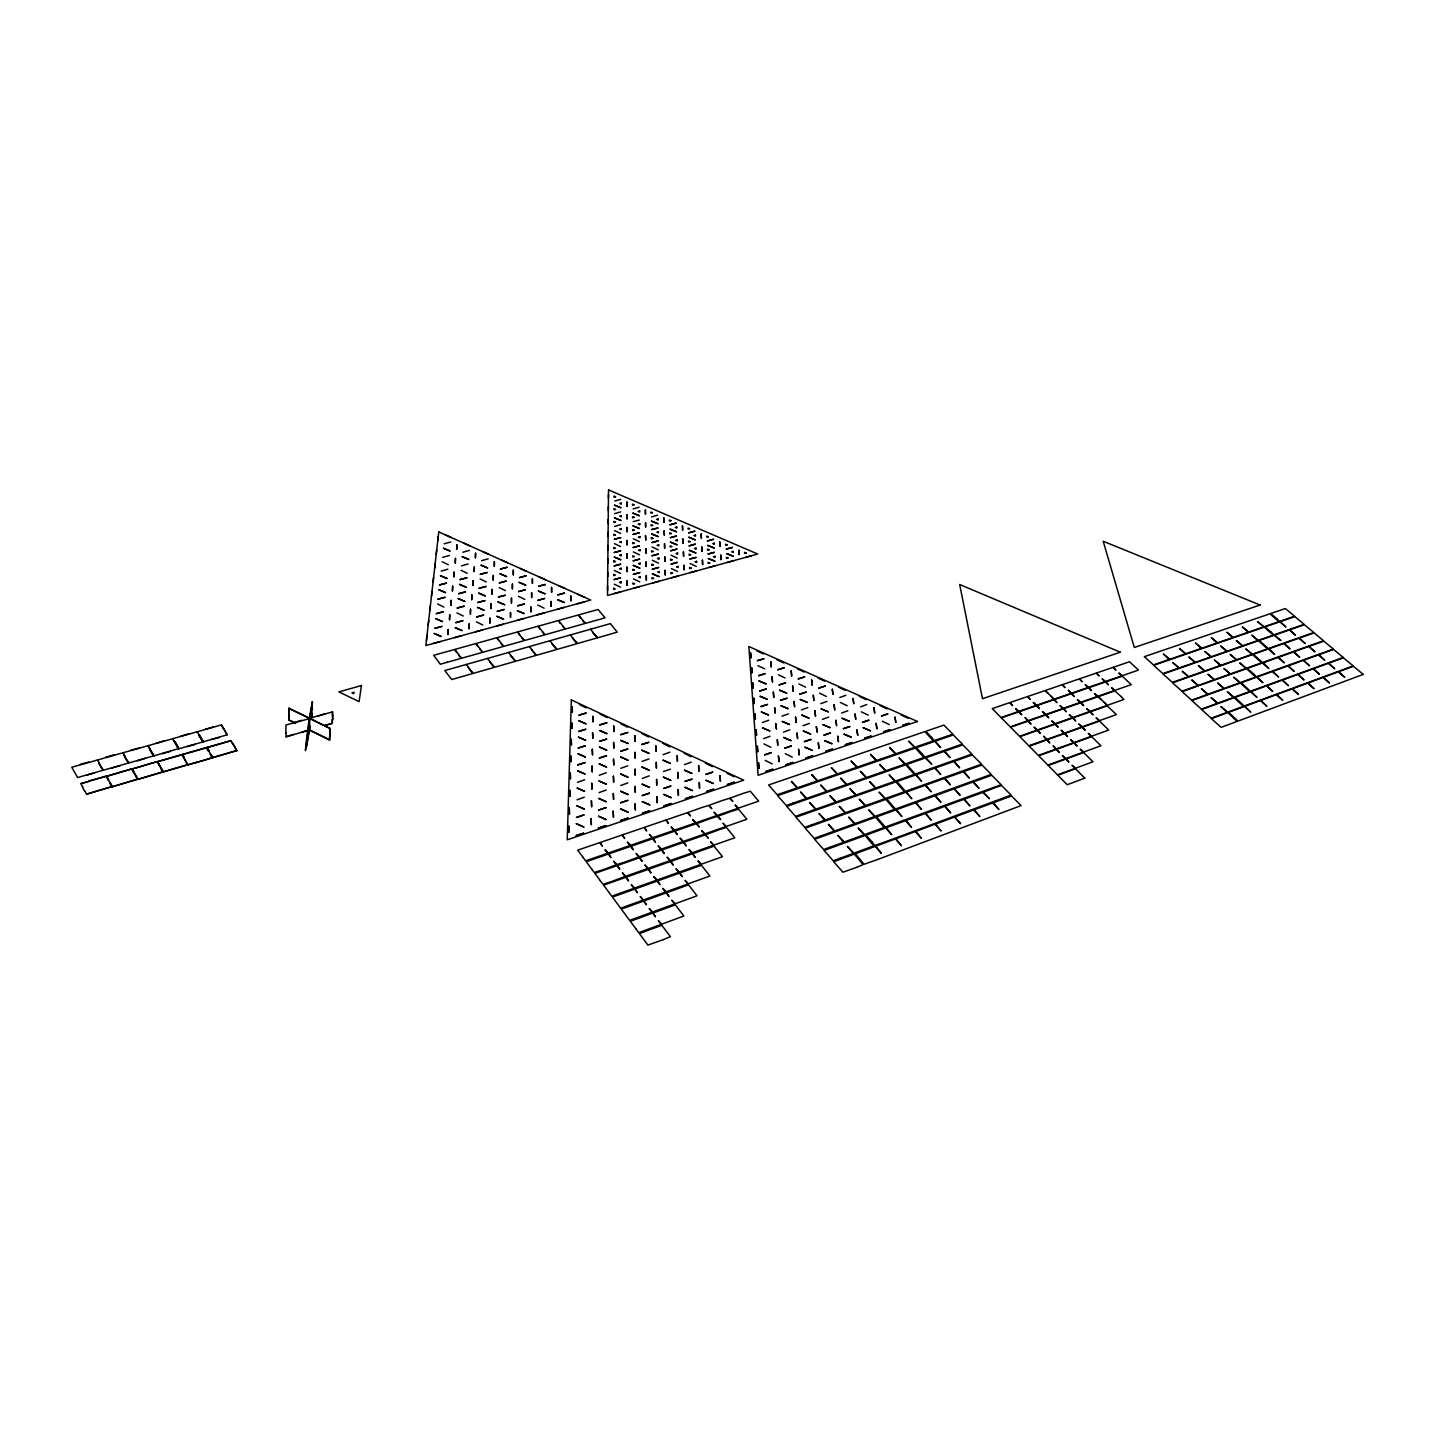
<?xml version="1.0" encoding="UTF-8"?>
<svg xmlns="http://www.w3.org/2000/svg" width="1435" height="1435" viewBox="0 0 1435 1435"><rect width="100%" height="100%" fill="white"/><g stroke="black" fill="none" stroke-linecap="round" stroke-linejoin="round"><path stroke-width="1.5" d="M285.816 733.016L286.013 724.98L309.565 718.612C302.803 775.259 305.494 744.765 309.243 718.594L308.991 726.11M307.18 730.702L286.103 736.801L285.978 732.729M295.682 723.437L289.009 720.155L288.991 708.262L330.229 728.424L329.53 740.047L309.458 730.2L309.637 718.2L312.435 701.966L309.314 718.164L309.153 726.325M288.776 712.316L288.991 708.262M289.009 720.155L288.973 712.137M293.762 722.756L301.511 720.316M293.709 734.361L286.103 736.801M288.794 708.442L302.677 714.953M307.054 730.505L301.404 732.37M329.53 740.047L330.032 728.585L302.48 714.881M312.346 709.679L312.13 701.93M311.377 718.845L312.435 701.966M317.332 716.244L325.135 713.787M324.776 725.392L332.22 723.24L332.436 719.599M332.31 719.401L332.346 723.437L324.902 725.59M332.525 715.742L332.472 711.688L332.597 719.33M332.723 719.509L332.687 715.473M306.211 746.953L308.812 731.85M311.054 718.827L312.328 713.321M306.534 746.989L310.086 726.271M908.068 718.253L901.144 714.971M889.287 724.567L882.364 721.249M887.009 708.89L880.139 705.625M868.193 715.132L861.305 711.832M866.094 699.598L859.278 696.352M847.224 705.751L840.372 702.486M792.281 757.142L785.268 753.698M845.305 690.343L838.524 687.132M772.227 763.886L765.196 760.407M826.381 696.441L819.582 693.195M770.9 747.33L763.94 743.922M824.659 681.159L817.914 677.948M805.663 687.186L798.918 683.957M733.985 776.73L726.917 773.196M804.12 672.028L797.429 668.853M712.442 766.685L705.428 763.187M785.088 677.984L778.398 674.773M783.725 662.952L777.088 659.795M764.64 668.836L757.985 665.661M691.042 756.729L684.082 753.249M763.456 653.929L756.855 650.79M669.786 746.828L662.88 743.384M648.674 736.998L641.804 733.572M627.687 727.222L620.889 723.814M606.844 717.518L600.081 714.128M586.144 707.868L579.435 704.513M696.262 566.394L690.02 563.489M677.625 571.507L671.383 568.583M677.194 558.089L670.988 555.184M639.777 581.892L633.499 578.933M658.521 563.148L652.297 560.224M620.548 587.166L614.27 584.188M658.234 549.82L652.082 546.95M620.584 573.408L614.341 570.466M639.508 554.825L633.337 551.919M639.382 541.605L633.265 538.753M584.099 597.086L577.641 594.18M620.62 546.556L614.485 543.668M620.655 533.443L614.575 530.609M544.116 608.153L537.802 605.068M564.78 588.422L558.376 585.534M524.726 599.364L518.43 596.296M545.587 579.812L539.219 576.96M482.752 624.996L476.402 621.839M505.443 590.628L499.201 587.597M526.358 571.381L520.17 568.421M463.236 616.01L456.922 612.889M486.286 581.946L480.079 578.933M507.542 562.753L501.245 559.919M443.845 607.077L437.567 603.974M309.458 730.2L309.314 718.164M467.236 573.318L461.083 570.323M488.689 554.305L482.429 551.488M448.312 564.744L442.195 561.767M469.962 545.892L463.738 543.112M451.325 537.551L445.137 534.771M1104.268 702.433L1106.869 705.5L1090.116 711.401L1086.654 708.621L1089.685 711.545L1072.752 717.518L1069.29 714.72L1072.304 717.679L1055.191 723.706L1051.747 720.89L1054.743 723.868L1037.451 729.967L1034.007 727.115L1037.003 730.128L1019.514 736.298L1010.581 727.222L1028.052 721.141L1031.03 724.119L1028.482 720.98L1045.774 714.953L1048.752 717.913L1046.205 714.791L1063.299 708.836L1066.295 711.778L1063.73 708.675L1080.645 702.773L1083.658 705.697L1081.075 702.63L1097.811 696.782L1101.255 699.527M1051.138 696.298L1053.649 699.365L1036.59 705.249L1033.2 702.468L1036.142 705.392L1018.904 711.347L1015.514 708.549L1018.455 711.509L1001.02 717.518L992.249 708.603L1009.648 702.666L1012.572 705.607L1010.096 702.522L1027.317 696.639L1030.258 699.545L1027.765 696.477L1044.806 690.666L1048.178 693.41M670.504 769.178L663.472 771.474M763.546 738.666L770.021 736.298M860.641 706.809L866.758 704.567M86.531 794.183L111.787 786.649L86.531 794.183L84.629 790.434M112.45 786.703L137.419 779.259L112.45 786.703L110.531 782.99M138.065 779.295L162.729 771.94L138.065 779.295L136.11 775.617M163.357 771.994L187.734 764.729L181.779 754.613L157.473 761.554L163.357 771.994L161.384 768.353M188.362 764.783L212.452 757.823L210.425 754.236L213.062 757.644L236.847 750.541L230.748 740.621L207.017 747.402L208.416 751.133L206.407 747.581L182.389 754.433L187.734 764.963M163.357 771.761L187.734 764.729M196.469 762.433L204.667 760.084M213.044 757.411L236.847 750.541M234.82 747.456L236.865 750.774M210.425 754.236L213.062 757.644M188.344 764.55L196.577 762.416M204.541 760.102L212.434 757.59M89.114 780.855L106.082 776.245L80.916 783.671L89.239 781.304M133.563 772.604L131.625 768.945L106.746 776.299L123.464 771.277M157.473 761.554L159.446 765.178L156.845 761.734L132.271 768.999L148.792 764.03M157.491 761.788L181.779 754.846L184.38 758.021L182.389 754.433M182.406 754.667L206.407 747.814M207.017 747.635L230.748 740.855L233.08 744.065M123.374 771.312L131.625 768.945M148.684 764.066L156.845 761.734M309.673 718.217L332.597 711.886M82.441 787.026L84.324 790.757M206.407 747.581L209.026 750.953M108.002 779.94L106.082 776.245M223.447 728.406L221.438 724.926L71.768 767.277L77.633 777.519L102.764 770.38L98.997 763.312L103.41 770.2L128.253 763.133L124.432 756.119L128.881 762.954L153.419 755.994L149.545 749.034L154.047 755.814L178.281 748.693L172.72 738.63L174.693 742.182M178.281 748.693L174.98 741.859L178.909 748.747L202.873 741.931L198.891 735.115L202.873 741.698M198.909 735.348L203.483 741.751L227.16 734.792L221.438 724.926M86.208 775.331L94.638 772.927M111.894 768.03L120.217 765.662M137.258 760.819L145.473 758.236M162.334 753.698L170.46 751.384M187.106 746.648L195.142 744.37M211.465 739.491L219.519 737.429M510.609 655.49L515.721 661.23L536.044 655.4L531.434 649.553L536.564 655.257L556.672 649.499L552.027 643.705L557.193 649.355L577.085 643.651L572.404 637.911L577.587 643.508L597.265 637.875L592.565 632.171L597.767 637.732L617.247 632.153L610.395 623.615L444.796 670.558L451.756 679.544L472.779 673.517L468.276 667.526L473.317 673.374L494.106 667.418L489.568 661.463L494.627 667.257L515.183 661.374L508.6 652.477M227.16 734.792L223.447 728.173M519.667 634.844L517.927 631.831L537.91 626.252L540.188 629.104L538.412 626.126L558.179 620.602L560.475 623.436L558.681 620.458L578.233 615.023L580.547 617.821L578.736 614.88L598.09 609.48L605.086 617.839L585.695 623.292L582.879 620.62L585.193 623.436L565.587 628.96L562.771 626.252L565.085 629.104L545.264 634.683L542.466 631.956L544.762 634.826L524.726 640.458L521.945 637.714M80.234 764.407L88.809 762.003M105.831 757.214L114.298 754.828M131.123 750.092L139.608 747.958M156.128 743.312L164.379 740.747M180.81 736.119L188.972 733.823M205.205 729.267L213.277 726.989M557.444 609.265L564.116 607.418M614.216 593.606L620.673 591.83M659.024 581.247L652.692 583.005M715.096 565.803L708.944 567.489M639.31 520.062L633.158 521.64M426.446 640.333L427.02 635.328M429.818 610.736L430.374 605.893M428.706 620.494L428.15 625.409M433.065 582.108L433.603 577.426M432.007 591.543L431.451 596.296M436.222 554.43L436.724 549.91M607.722 572.242L607.687 576.798M435.182 563.56L434.661 568.152M607.597 586L607.543 590.646M608.081 536.618L608.117 532.277M607.992 545.372L607.938 549.802M438.249 536.475L437.747 540.941M607.866 558.699L607.812 563.184M608.368 506.663L608.314 510.878M608.243 519.362L608.207 523.649M608.476 494.178L608.44 498.322M289.188 719.993L294.193 722.451M329.709 739.868L309.529 729.805M751.527 555.758L745.5 557.408M733.393 560.744L727.312 562.43M845.915 695.293L839.78 697.5M847.834 710.773L841.645 713.034M657.517 515.183L651.562 516.905M826.937 701.428L820.73 703.652M639.059 507.237L633.086 508.941M696.603 570.897L690.379 572.601M828.712 717.052L822.452 719.348M620.727 499.344L614.736 501.03M807.761 707.616L801.465 709.894M620.691 511.918L614.664 513.622M677.912 576.045L671.634 577.767M809.358 723.401L803.026 725.715M620.673 524.672L614.593 526.43M788.353 713.895L782.003 716.191M789.806 729.805L783.402 732.155M768.747 720.226L762.308 722.54M639.956 586.502L633.553 588.278M583.991 601.947L577.39 603.758M580.798 617.75L583.112 620.548M590.467 629.265L592.816 632.1M691.24 762.128L684.459 764.604M669.912 752.173L663.114 754.631M560.726 623.364L563.022 626.18M570.341 634.97L572.655 637.84M544.044 612.96L537.3 614.808M488.187 558.807L481.64 560.69M648.961 758.954L642.091 761.429M540.439 629.032L542.717 631.884M549.982 640.745L552.296 643.633M469.389 550.376L462.841 552.224M523.757 618.557L516.941 620.422M649.194 775.904L642.252 778.434M450.716 541.982L444.15 543.811M468.115 563.973L461.514 565.874M627.777 765.806L620.817 768.299M529.407 646.575L531.703 649.481M449.298 555.471L442.68 557.354M503.237 624.207L496.349 626.108M627.812 782.918L620.781 785.483M447.846 569.193L441.173 571.112M606.341 772.73L599.292 775.259M499.201 640.566L501.443 643.472M482.501 629.929L475.541 631.848M606.18 790.021L599.059 792.604M584.637 779.743L577.516 782.308M487.559 658.432L489.819 661.392M478.232 646.432L480.474 649.355M461.55 635.705L454.5 637.642M584.278 797.196L577.085 799.815M466.303 664.459L468.545 667.454M457.048 652.369L459.254 655.311M440.348 641.553L433.244 643.508M233.08 743.832L235.107 747.133M199.501 734.935L203.483 741.751M207.017 747.402L209.026 750.72M210.425 754.469L212.452 757.823M174.98 741.859L178.909 748.747M154.047 755.814L147.931 745.608L149.85 748.944M160.756 768.532L162.729 772.173M132.253 768.765L134.19 772.425M135.482 775.797L137.419 779.492M106.728 776.066L108.647 779.743M109.885 783.169L111.804 786.882M80.898 783.438L82.782 787.169M99.32 763.205L97.472 760.048M108.325 779.851L110.208 783.079M159.124 765.034L161.079 768.442M197.241 731.976L199.196 735.025M210.73 754.146L208.721 751.043M621.158 581.964L621.158 583.112L619.561 582.395L621.158 581.964M621.176 568.296L621.176 569.408L619.597 568.708L621.176 568.296M621.194 554.843L621.194 555.937L619.633 555.255L621.194 554.843M621.229 541.587L621.212 542.681L619.669 542L621.229 541.587M621.247 528.564L621.247 529.623L619.705 528.959L621.247 528.564M621.265 515.739L621.265 516.797L619.741 516.134L621.265 515.739M621.283 503.111L621.283 504.151L619.776 503.506L621.283 503.111M613.642 588.26L613.624 589.408L615.22 588.96L613.642 588.26M613.714 574.466L613.714 575.596L615.292 575.166L613.714 574.466M613.803 560.906L613.803 562.018L615.364 561.587L613.803 560.906M613.893 547.56L613.875 548.636L615.436 548.242L613.893 547.56M613.965 534.412L613.965 535.488L615.507 535.094L613.965 534.412M614.036 521.497L614.036 522.555L615.561 522.161L614.036 521.497M614.126 508.761L614.108 509.802L615.633 509.425L614.126 508.761M614.198 496.241L614.18 497.263L615.705 496.887L614.198 496.241M613.211 811.206L613.48 817.197L613.211 811.206M613.301 793.555L613.588 799.421L613.301 793.555M613.391 776.209L613.678 781.985L613.391 776.209M613.498 759.187L613.767 764.855L613.498 759.187M613.588 742.469L613.857 748.03L613.588 742.469M613.678 726.056L613.947 731.527L613.678 726.056M608.53 489.909L607.507 595.453L757.716 554.036L608.53 489.909M591.13 818.596L591.346 824.641L591.13 818.596M591.417 800.748L591.633 806.685L591.417 800.748M591.722 783.259L591.938 789.071L591.722 783.259M592.027 766.075L592.225 771.779L592.027 766.075M592.314 749.196L592.511 754.81L592.314 749.196M592.583 732.621L592.798 738.146L592.583 732.621M592.87 716.352L593.085 721.769L592.87 716.352M571.327 699.921L567.255 839.78L743.707 780.174L571.327 699.921M568.78 826.058L568.924 832.157L568.78 826.058M569.282 808.048L569.444 814.04L569.282 808.048M569.803 790.38L569.946 796.246L569.803 790.38M570.287 773.017L570.448 778.792L570.287 773.017M570.789 755.994L570.933 761.662L570.789 755.994M571.256 739.258L571.417 744.837L571.256 739.258M571.722 722.845L571.883 728.298L571.722 722.845M572.188 706.702L572.35 712.065L572.188 706.702M570.843 596.045L570.986 600.781L570.843 596.045M550.95 601.48L551.04 606.252L550.95 601.48M551.56 587.381L551.65 592.081L551.56 587.381M530.842 606.969L530.878 611.794L530.842 606.969M531.632 592.745L531.65 597.48L531.632 592.745M532.385 578.771L532.421 583.417L532.385 578.771M510.537 612.512L510.501 617.373L510.537 612.512M511.488 598.18L511.452 602.951L511.488 598.18M512.421 584.081L512.385 588.78L512.421 584.081M513.335 570.215L513.317 574.825L513.335 570.215M489.981 618.126L489.891 623.041L489.981 618.126M491.111 603.669L491.039 608.494L491.111 603.669M492.223 589.444L492.151 594.18L492.223 589.444M493.317 575.453L493.245 580.117L493.317 575.453M494.393 561.695L494.322 566.287L494.393 561.695M469.227 623.812L469.084 628.745L469.227 623.812M470.536 609.211L470.393 614.072L470.536 609.211M471.828 594.861L471.684 599.651L471.828 594.861M473.102 580.762L472.958 585.462L473.102 580.762M474.339 566.897L474.214 571.507L474.339 566.897M475.559 553.246L475.433 557.784L475.559 553.246M448.24 629.534L448.025 634.521L448.24 629.534M449.729 614.826L449.532 619.723L449.729 614.826M451.2 600.35L451.003 605.175L451.2 600.35M452.653 586.126L452.456 590.861L452.653 586.126M454.07 572.135L453.89 576.798L454.07 572.135M455.469 558.376L455.29 562.95L455.469 558.376M456.85 544.834L456.671 549.354L456.85 544.834M438.769 531.919L425.854 645.535L590.772 600.063L438.769 531.919M361.459 685.535L359.091 701.625L338.875 691.885L361.459 685.535M353.835 692.37L353.638 693.697L351.97 692.89L353.835 692.37M870.435 730.774L863.242 727.76L870.435 730.774M851.26 737.213L844.049 734.182L851.26 737.213M831.87 743.725L824.623 740.675L831.87 743.725M849.287 721.267L842.13 718.271L849.287 721.267M812.246 750.308L804.999 747.222L812.246 750.308M830.04 727.635L822.883 724.621L830.04 727.635M810.596 734.074L803.403 731.025L810.596 734.074M828.264 711.814L821.161 708.854L828.264 711.814M790.918 740.586L783.707 737.518L790.918 740.586M808.963 718.11L801.842 715.114L808.963 718.11M789.465 724.478L782.308 721.464L789.465 724.478M807.367 702.433L800.3 699.473L807.367 702.433M769.734 730.917L762.577 727.868L769.734 730.917M788.03 708.657L780.945 705.679L788.03 708.657M713.392 783.51L706.038 780.317L713.392 783.51M768.46 714.953L761.357 711.957L768.46 714.953M786.613 693.105L779.582 690.181L786.613 693.105M692.423 790.559L685.033 787.331L692.423 790.559M767.205 699.275L760.173 696.298L767.205 699.275M765.985 683.849L759.007 680.925L765.985 683.849M671.203 797.681L663.813 794.416L671.203 797.681M691.796 773.393L684.495 770.218L691.796 773.393M649.75 804.892L642.324 801.609L649.75 804.892M670.773 780.353L663.436 777.16L670.773 780.353M628.028 812.174L620.584 808.874L628.028 812.174M649.499 787.402L642.145 784.174L649.499 787.402M670.342 763.366L663.078 760.191L670.342 763.366M606.054 819.564L598.592 816.228L606.054 819.564M627.992 794.524L620.62 791.259L627.992 794.524M649.266 770.236L641.983 767.043L649.266 770.236M583.812 827.026L576.332 823.654L583.812 827.026M606.216 801.734L598.825 798.452L606.216 801.734M627.956 777.196L620.637 773.985L627.956 777.196M649.05 753.375L641.822 750.236L649.05 753.375M584.188 809.017L576.78 805.717L584.188 809.017M606.377 784.227L599.059 780.999L606.377 784.227M627.92 760.173L620.673 757.016L627.92 760.173M584.565 791.349L577.211 788.084L584.565 791.349M606.539 767.061L599.274 763.868L606.539 767.061M627.884 743.474L620.709 740.352L627.884 743.474M584.924 774.021L577.641 770.792L584.924 774.021M606.7 750.182L599.507 747.043L606.7 750.182M585.283 756.98L578.054 753.806L585.283 756.98M606.844 733.626L599.722 730.523L606.844 733.626M585.624 740.263L578.466 737.142L585.624 740.263M585.964 723.85L578.879 720.765L585.964 723.85M733.088 556.188L726.63 553.587L733.088 556.188M714.845 561.193L708.352 558.574L714.845 561.193M714.11 547.991L707.688 545.408L714.11 547.991M695.814 552.941L689.356 550.34L695.814 552.941M658.934 576.547L652.405 573.856L658.934 576.547M695.24 539.847L688.836 537.264L695.24 539.847M676.889 544.744L670.486 542.143L676.889 544.744M639.777 568.117L633.283 565.444L639.777 568.117M676.477 531.739L670.109 529.174L676.477 531.739M658.091 536.582L651.723 533.999L658.091 536.582M620.745 559.74L614.288 557.085L620.745 559.74M657.822 523.685L651.49 521.138L657.822 523.685M639.4 528.475L633.05 525.91L639.4 528.475M564.296 602.521L557.677 599.74L564.296 602.521M639.275 515.685L632.978 513.138L639.275 515.685M620.817 520.403L614.503 517.856L620.817 520.403M524.044 613.552L517.389 610.754L524.044 613.552M544.941 593.785L538.358 591.041L544.941 593.785M503.595 619.167L496.923 616.332L503.595 619.167M620.835 507.721L614.575 505.192L620.835 507.721M504.6 604.709L497.999 601.911L504.6 604.709M525.694 585.121L519.165 582.377L525.694 585.121M462.016 630.575L455.325 627.705L462.016 630.575M484.115 610.252L477.496 607.435L484.115 610.252M440.904 636.369L434.177 633.481L440.904 636.369M485.281 595.92L478.716 593.139L485.281 595.92M506.573 576.511L500.08 573.785L506.573 576.511M442.464 621.534L435.81 618.682L442.464 621.534M464.761 601.391L458.178 598.592L464.761 601.391M466.088 587.166L459.559 584.404L466.088 587.166M487.577 567.937L481.12 565.229L487.577 567.937M445.514 592.601L438.966 589.803L445.514 592.601M447.002 578.484L440.509 575.74L447.002 578.484M468.689 559.435L462.267 556.744L468.689 559.435M449.908 550.968L443.523 548.296L449.908 550.968M663.203 939.674L647.902 945.091L639.4 933.593L661.822 925.288L670.396 936.678L663.203 939.674M856.641 867.35L842.901 872.211L833.681 861.753L854.327 854.112L863.063 864.677L856.641 867.35M877.933 859.386L864.103 864.283L855.35 853.735L875.242 846.381L881.251 853.287L875.745 846.202L895.386 838.937L901.431 845.771L895.888 838.74L915.315 831.565L921.378 838.327L915.817 831.385L935.01 824.282L941.109 830.991L935.494 824.103L954.472 817.089L960.589 823.726L954.957 816.91L973.719 809.968L979.854 816.551L974.204 809.788L992.751 802.936L998.904 809.466L993.217 802.757L1011.567 795.977L1021.074 805.609L877.933 859.386M1084.824 778.147L1067.209 784.73L1057.864 775.241L1075.461 768.747L1084.824 778.147M1237.131 721.392L1221.131 727.366L1211.391 718.63L1227.786 712.585L1237.131 721.392M1363.25 674.396L1237.957 721.087L1228.611 712.298L1244.432 706.468L1250.8 712.226L1244.827 706.307L1260.486 700.549L1266.854 706.253L1260.881 700.388L1276.361 694.683L1282.764 700.352L1276.755 694.54L1292.092 688.89L1298.496 694.522L1292.487 688.746L1307.662 683.15L1314.065 688.728L1308.038 683.006L1323.052 677.463L1329.474 683.006L1323.447 677.338L1338.299 671.849L1344.738 677.338L1338.694 671.706L1353.402 666.288L1363.25 674.396M635.92 928.858L630.324 921.288L652.674 913.108L655.49 916.857L653.248 912.911L675.329 904.839L683.867 915.996L661.714 924.176L658.324 920.624L661.158 924.391L638.736 932.678L635.92 928.858M872.032 841.932L874.776 845.466L881.7 843.17L1011.047 795.116L1001.63 785.555L995.316 787.6L983.316 792.264L989.415 798.721L982.849 792.425L964.32 799.187L969.934 805.896L963.854 799.367L945.127 806.219L950.705 812.981L944.643 806.398L925.701 813.322L931.243 820.138L925.216 813.501L906.059 820.497L911.566 827.385L905.557 820.676L886.184 827.762L891.655 834.704L885.682 827.941L866.076 835.116L872.032 841.932M1075.102 768.371L1057.487 774.864L1048.232 765.465L1065.81 759.061L1068.896 762.146L1066.259 758.9L1083.64 752.55L1092.95 761.788L1075.55 768.209L1071.999 765.268L1075.102 768.371M1227.212 712.316L1211.212 718.217L1201.561 709.572L1234.154 697.679L1243.445 706.343L1227.625 712.173L1220.88 706.54L1227.212 712.316M1353.205 665.894L1244.253 706.038L1234.961 697.392L1250.602 691.688L1256.917 697.356L1250.997 691.544L1266.459 685.894L1272.809 691.526L1266.854 685.751L1282.172 680.172L1288.522 685.751L1282.567 680.029L1297.724 674.504L1304.074 680.029L1298.119 674.36L1313.115 668.889L1319.483 674.378L1313.491 668.746L1328.362 663.329L1334.729 668.782L1328.738 663.203L1343.429 657.84L1353.205 665.894M840.013 858.309L833.233 860.803L824.103 850.453L865.054 835.475L873.754 845.843L853.861 853.179L847.403 846.453L853.359 853.377L840.013 858.309M1065.452 758.684L1047.873 765.088L1038.707 755.779L1056.25 749.447L1059.299 752.514L1056.698 749.285L1074.044 743.025L1077.111 746.074L1074.492 742.864L1091.658 736.675L1100.914 745.769L1083.712 752.03L1080.196 749.124L1083.281 752.191L1065.9 758.523L1062.366 755.599L1065.452 758.684M1217.364 703.311L1201.382 709.141L1191.803 700.567L1240.396 683.042L1249.616 691.562L1233.974 697.267L1227.302 691.724L1233.58 697.41L1217.777 703.168L1211.086 697.589L1217.364 703.311M1343.25 657.445L1250.423 691.275L1241.185 682.755L1256.647 677.176L1262.926 682.755L1257.042 677.033L1272.343 671.526L1278.639 677.051L1272.737 671.383L1287.877 665.93L1294.173 671.419L1288.271 665.786L1303.249 660.369L1309.563 665.822L1303.644 660.243L1318.478 654.88L1324.792 660.297L1318.855 654.755L1333.546 649.445L1343.25 657.445M637.176 917.629L629.642 920.391L621.319 909.126L643.615 901.072L646.414 904.767L644.189 900.857L666.217 892.893L669.015 896.57L666.773 892.696L688.531 884.839L697.033 895.781L675.221 903.745L671.831 900.247L674.647 903.942L652.566 912.014L649.194 908.481L652.01 912.212L637.176 917.629M830.417 847.063L823.654 849.52L814.614 839.278L875.565 817.25L884.211 827.403L864.605 834.578L858.166 827.977L864.085 834.757L844.246 842.004L837.843 835.349L843.726 842.201L830.417 847.063M891.87 824.623L885.216 827.044L876.552 816.892L895.906 809.896L901.844 816.533L896.391 809.717L915.512 802.811L921.485 809.394L915.996 802.631L934.903 795.797L940.912 802.326L935.387 795.636L954.078 788.873L960.105 795.349L954.544 788.694L973.038 782.021L979.083 788.443L973.504 781.86L991.782 775.259L1001.128 784.712L891.87 824.623M628.171 905.521L620.655 908.229L612.422 897.072L634.665 889.144L637.409 892.803L635.221 888.929L657.194 881.09L659.974 884.713L657.75 880.893L679.455 873.126L682.253 876.731L680.011 872.928L701.446 865.269L709.894 875.996L688.405 883.763L685.051 880.337L687.867 883.96L666.109 891.817L662.755 888.355L665.535 892.014L643.526 899.978L640.171 896.48L642.952 900.175L628.171 905.521M820.928 835.923L814.183 838.363L805.214 828.192L885.843 799.403L894.453 809.376L875.099 816.354L868.713 809.878L874.597 816.533L855.027 823.6L848.659 817.071L854.525 823.78L834.722 830.937L828.372 824.336L834.201 831.116L820.928 835.923M901.987 806.649L895.44 809.017L886.83 799.044L905.898 792.228L911.817 798.757L906.382 792.048L925.252 785.322L931.207 791.779L925.736 785.142L944.391 778.487L950.365 784.891L944.876 778.308L963.315 771.725L969.307 778.075L963.782 771.546L982.024 765.034L991.28 774.398L901.987 806.649M1053.272 745.859L1055.873 749.088L1038.33 755.402L1029.236 746.182L1046.761 739.922L1049.792 742.971L1047.209 739.76L1064.537 733.59L1067.586 736.603L1064.985 733.428L1082.133 727.312L1085.165 730.307L1082.564 727.15L1099.515 721.105L1108.717 730.038L1091.73 736.155L1088.232 733.303L1091.3 736.316L1074.133 742.505L1070.618 739.635L1073.685 742.666L1056.321 748.926L1053.272 745.859M1253.544 673.93L1256.468 676.782L1333.366 649.068L1323.752 641.14L1309.061 646.378L1314.962 651.867L1308.684 646.503L1293.868 651.795L1299.733 657.338L1293.473 651.938L1278.495 657.284L1284.361 662.862L1278.119 657.409L1262.979 662.809L1268.827 668.441L1262.585 662.952L1247.302 668.405L1253.544 673.93M1207.588 694.396L1191.642 700.154L1182.153 691.634L1246.513 668.674L1255.679 677.069L1240.217 682.63L1233.58 677.194L1239.822 682.773L1224.198 688.405L1217.562 682.917L1223.786 688.567L1208.001 694.253L1201.382 688.71L1207.588 694.396M619.256 893.521L611.758 896.193L603.615 885.162L625.786 877.323L628.512 880.964L626.36 877.126L648.261 869.395L651.006 872.982L648.817 869.197L670.45 861.556L673.23 865.108L671.006 861.359L692.387 853.807L695.168 857.341L692.944 853.61L714.056 846.148L722.487 856.677L701.32 864.229L697.966 860.874L700.764 864.426L679.329 872.067L675.993 868.695L678.773 872.265L657.087 880.014L653.768 876.606L656.53 880.211L634.557 888.05L631.256 884.606L634.001 888.265L619.256 893.521M811.528 824.892L804.784 827.295L795.923 817.233L895.906 781.914L904.463 791.707L885.377 798.524L879.027 792.156L884.893 798.703L865.574 805.591L859.242 799.169L865.072 805.77L845.556 812.748L839.242 806.273L845.054 812.928L825.286 819.977L819.008 813.448L824.784 820.156L811.528 824.892M911.907 789.053L905.431 791.367L896.875 781.573L915.709 774.936L921.593 781.322L916.176 774.756L934.795 768.173L940.714 774.523L935.279 768.012L953.683 761.519L959.62 767.797L954.149 761.339L972.356 754.918L981.54 764.191L911.907 789.053M1043.819 736.37L1046.402 739.563L1028.877 745.805L1019.872 736.657L1037.361 730.487L1040.375 733.5L1037.81 730.325L1055.12 724.227L1058.133 727.222L1055.55 724.065L1072.68 718.038L1075.694 720.998L1073.111 717.877L1090.044 711.904L1093.075 714.845L1090.474 711.76L1107.228 705.841L1116.358 714.612L1099.587 720.603L1096.107 717.805L1099.156 720.747L1082.205 726.81L1078.725 723.975L1081.757 726.953L1064.609 733.07L1061.147 730.218L1064.178 733.231L1046.85 739.402L1043.819 736.37M1259.499 659.759L1262.405 662.557L1323.554 640.745L1314.012 632.889L1299.357 638.073L1305.186 643.526L1298.98 638.198L1284.164 643.418L1289.993 648.925L1283.769 643.562L1268.809 648.835L1274.621 654.378L1268.432 648.979L1253.311 654.306L1259.499 659.759M1197.92 685.553L1181.974 691.222L1172.556 682.791L1252.522 654.575L1261.634 662.826L1246.333 668.279L1239.75 662.916L1245.957 668.423L1230.495 673.93L1223.912 668.531L1230.1 674.073L1214.494 679.634L1207.911 674.199L1214.1 679.777L1198.315 685.41L1191.75 679.921L1197.92 685.553M1121.058 696.531L1123.874 699.491L1107.3 705.338L1098.241 696.639L1114.798 690.863L1121.058 696.531M1280.702 640.441L1274.154 635.257L1259.212 640.476L1268.253 648.584L1313.832 632.512L1304.379 624.709L1289.724 629.822L1295.5 635.239L1289.347 629.965L1274.531 635.113L1280.702 640.441M600.26 880.642L594.897 873.377L617.014 865.646L619.705 869.233L617.57 865.448L639.418 857.825L642.145 861.377L639.974 857.628L661.553 850.094L664.297 853.61L662.109 849.897L683.437 842.453L686.181 845.95L683.975 842.255L705.051 834.901L708.37 838.166L705.59 834.704L719.419 829.609L726.415 827.439L734.81 837.753L713.93 845.125L710.612 841.825L713.392 845.305L692.262 852.767L688.961 849.448L691.724 852.964L670.342 860.498L667.042 857.143L669.804 860.695L648.154 868.336L644.871 864.946L647.598 868.534L625.696 876.265L622.413 872.839L625.14 876.462L610.592 881.879L602.969 884.283L600.26 880.642M931.638 764.102L925.306 757.985L906.723 764.478L915.243 774.075L971.89 754.092L962.795 744.891L944.625 751.24L950.024 757.626L944.158 751.402L925.772 757.823L931.638 764.102M1188.306 676.764L1172.395 682.378L1163.05 674.019L1258.441 640.745L1267.482 648.853L1252.36 654.181L1245.813 648.907L1251.966 654.324L1236.683 659.705L1230.154 654.396L1236.288 659.849L1220.862 665.302L1214.333 659.939L1220.467 665.427L1204.88 670.934L1198.351 665.535L1204.467 671.078L1188.718 676.62L1182.207 671.185L1188.306 676.764M802.219 813.968L795.492 816.336L786.721 806.38L905.754 764.801L914.274 774.416L895.44 781.07L889.126 774.81L894.956 781.232L875.906 787.958L869.61 781.662L875.422 788.138L856.157 794.936L849.879 788.568L855.655 795.116L836.157 801.986L829.914 795.564L835.654 802.165L815.941 809.125L809.717 802.649L815.439 809.304L802.219 813.968M1025.164 717.643L1027.693 720.783L1010.222 726.863L1001.379 717.877L1018.814 711.868L1021.756 714.827L1019.245 711.706L1036.501 705.751L1039.46 708.693L1036.949 705.607L1054.007 699.706L1056.985 702.63L1054.438 699.562L1071.335 693.733L1074.313 696.621L1071.766 693.589L1088.465 687.813L1091.461 690.683L1088.896 687.67L1105.434 681.966L1108.43 684.8L1105.847 681.822L1122.224 676.172L1131.246 684.656L1114.851 690.379L1111.425 687.652L1114.439 690.522L1097.883 696.298L1094.457 693.553L1097.452 696.441L1080.716 702.271L1077.29 699.527L1080.286 702.433L1063.371 708.334L1059.963 705.554L1062.94 708.477L1045.846 714.433L1042.438 711.634L1045.415 714.594L1028.142 720.621L1025.164 717.643M1271.105 632.153L1273.975 634.862L1304.182 624.333L1294.801 616.602L1280.163 621.642L1285.903 627.005L1279.787 621.785L1264.988 626.88L1271.105 632.153M591.579 868.892L586.269 861.7L608.314 854.076L610.987 857.646L608.87 853.897L630.665 846.363L633.355 849.897L631.221 846.184L652.746 838.74L655.454 842.237L653.302 838.56L674.558 831.206L677.302 834.668L675.114 831.026L696.136 823.762L699.401 827.008L696.657 823.582L710.468 818.542L717.428 816.407L720.729 819.618L717.966 816.228L731.599 811.259L738.505 809.125L746.846 819.259L726.271 826.434L722.971 823.206L725.751 826.614L704.926 833.878L701.625 830.632L704.388 834.076L683.311 841.43L680.029 838.13L682.773 841.61L661.445 849.054L658.181 845.735L660.907 849.251L639.328 856.767L636.064 853.43L638.772 856.964L624.44 862.238L616.924 864.587L613.678 861.215L616.368 864.785L601.857 870.112L594.251 872.498L591.579 868.892M922.167 753.931L924.84 757.142L962.329 744.065L953.306 734.953L935.172 741.213L940.517 747.545L934.705 741.375L916.355 747.707L922.167 753.931M1178.799 668.064L1162.888 673.607L1153.632 665.32L1264.235 627.149L1273.222 635.131L1258.262 640.351L1251.751 635.167L1257.867 640.494L1242.764 645.75L1236.27 640.53L1242.369 645.893L1227.122 651.221L1220.629 645.947L1226.728 651.346L1211.301 656.728L1204.826 651.418L1210.907 656.871L1195.337 662.306L1188.862 656.943L1194.942 662.432L1179.193 667.921L1172.736 662.522L1178.799 668.064M792.999 803.152L786.29 805.483L777.591 795.636L915.422 748.048L923.889 757.483L905.306 763.958L899.027 757.823L904.821 764.137L886.023 770.685L879.763 764.496L885.538 770.864L866.525 777.501L860.3 771.259L866.04 777.662L846.811 784.371L840.605 778.075L846.309 784.55L826.865 791.331L820.676 784.981L826.363 791.51L806.703 798.362L800.533 791.959L806.183 798.542L792.999 803.152M582.987 857.269L577.731 850.148L599.704 842.632L602.359 846.166L600.278 842.453L622.001 835.026L624.673 838.506L622.557 834.829L644.028 827.511L646.701 830.955L644.566 827.313L665.786 820.085L668.495 823.493L666.324 819.887L687.293 812.73L690.54 815.941L687.831 812.551L701.589 807.6L708.549 805.483L711.814 808.658L709.069 805.286L722.684 800.389L729.554 798.308L732.837 801.447L730.074 798.129L743.527 793.286L750.326 791.205L758.649 801.143L738.361 808.138L735.061 804.981L737.841 808.318L717.303 815.403L714.02 812.21L716.783 815.582L696.011 822.757L692.728 819.529L695.473 822.937L674.45 830.183L671.203 826.937L673.912 830.381L652.638 837.717L649.391 834.435L652.1 837.896L630.575 845.323L627.346 842.004L630.019 845.52L608.243 853.036L605.014 849.681L607.669 853.233L585.624 860.839L582.987 857.269M931.584 737.411L934.239 740.568L952.84 734.146L943.907 725.106L925.808 731.294L931.584 737.411M1068.447 690.361L1070.976 693.374L1054.097 699.204L1045.236 690.522L1062.097 684.764L1065.057 687.634L1062.528 684.621L1079.21 678.916L1082.169 681.751L1079.64 678.773L1096.143 673.141L1099.12 675.957L1096.573 672.979L1112.914 667.401L1115.892 670.217L1113.327 667.275L1129.488 661.75L1138.457 670.091L1122.278 675.688L1118.87 673.015L1121.847 675.831L1105.488 681.481L1102.098 678.791L1105.076 681.625L1088.537 687.329L1085.147 684.603L1088.107 687.473L1071.407 693.231L1068.447 690.361M1276.737 618.736L1279.607 621.409L1294.621 616.225L1285.312 608.548L1270.675 613.534L1276.737 618.736M797.035 787.905L777.178 794.757L768.568 784.981L924.875 731.617L933.306 740.89L914.956 747.204L908.714 741.195L914.49 747.384L895.924 753.77L889.718 747.707L895.458 753.949L876.695 760.407L870.489 754.29L876.211 760.586L857.233 767.133L851.063 760.945L856.749 767.294L837.556 773.913L831.403 767.671L837.071 774.093L817.663 780.783L811.528 774.487L817.161 780.945L797.537 787.725L791.42 781.375L797.035 787.905M1169.346 659.436L1153.471 664.925L1144.287 656.692L1269.921 613.803L1278.854 621.66L1264.056 626.772L1257.598 621.66L1263.679 626.898L1248.737 632.046L1242.279 626.898L1248.342 632.189L1233.257 637.391L1226.817 632.207L1232.862 637.535L1217.615 642.79L1211.176 637.553L1217.221 642.916L1201.83 648.243L1195.391 642.97L1201.436 648.369L1185.866 653.732L1179.444 648.423L1185.471 653.876L1169.758 659.293L1163.337 653.947L1169.346 659.436M583.525 833.089L576.027 835.618L583.686 833.304M605.839 825.573L598.431 828.067L605.839 825.573M627.884 818.129L620.566 820.605L627.884 818.129M649.66 810.775L642.432 813.215L649.66 810.775M671.203 803.51L664.046 805.932L671.203 803.51M692.477 796.335L685.41 798.721L692.477 796.335M713.518 789.232L706.522 791.6L713.518 789.232M734.307 782.218L727.401 784.55L734.307 782.218M772.658 769.286L765.895 771.564L772.658 769.286M792.766 762.487L786.093 764.747L792.766 762.487M812.658 755.779L806.057 758.003L812.658 755.779M832.336 749.142L825.807 751.348L832.336 749.142M851.78 742.577L845.323 744.765L851.78 742.577M871.009 736.083L864.623 738.254L871.009 736.083M890.041 729.68L883.727 731.796L890.041 729.68M908.857 723.33L902.597 725.428L908.857 723.33M1120.304 652.207L982.491 698.701L959.674 584.511L1120.304 652.207M1260.109 605.014L1134.296 647.472L1103.21 541.264L1260.109 605.014M917.467 721.5L758.093 775.313L748.855 646.521L917.467 721.5M583.901 814.972L576.493 817.448L583.901 814.972M606 807.618L598.664 810.075L606 807.618M627.848 800.371L620.602 802.775L627.848 800.371M649.427 793.178L642.27 795.564L649.427 793.178M670.773 786.093L663.688 788.443L670.773 786.093M691.849 779.079L684.854 781.411L692.011 779.277M712.693 772.138L705.769 774.434L712.693 772.138M771.33 752.64L764.622 754.864L771.33 752.64M791.277 746.003L784.64 748.209L791.277 746.003M810.99 739.438L804.443 741.626L810.99 739.438M830.506 732.962L824.031 735.115L830.506 732.962M849.789 726.541L843.385 728.675L849.789 726.541M868.875 720.191L862.543 722.307L868.875 720.191M887.745 713.913L881.467 715.993L887.745 713.913M584.996 762.613L577.785 764.909L584.996 762.613M606.485 755.761L599.364 758.039L606.485 755.761M627.741 748.998L620.691 751.24L627.741 748.998M648.746 742.308L641.768 744.532L648.746 742.308M767.474 704.459L760.945 706.54L767.474 704.459M786.936 698.253L780.479 700.316L786.936 698.253M806.165 692.118L799.779 694.163L806.165 692.118M825.197 686.056L818.883 688.065L825.197 686.056M585.354 745.787L578.197 748.048L585.354 745.787M606.646 739.097L599.579 741.321L606.646 739.097M627.705 732.478L620.709 734.684L627.705 732.478M766.236 688.943L759.761 690.988L766.236 688.943M785.537 682.881L779.133 684.89L785.537 682.881M804.622 676.889L798.273 678.881L804.622 676.889M585.695 729.267L578.61 731.473L585.695 729.267M606.808 722.738L599.794 724.908L606.808 722.738M765.034 673.697L758.613 675.688L765.034 673.697M784.156 667.777L777.806 669.75L784.156 667.777M586.036 713.051L579.023 715.186L586.036 713.051M763.833 658.719L757.465 660.656L763.833 658.719M447.325 662.252L440.294 664.244L433.693 655.311L454.554 649.499L456.778 652.441L455.092 649.337L475.738 643.597L477.963 646.503L476.259 643.436L496.689 637.75L498.932 640.638L497.21 637.606L517.407 631.974L524.206 640.602L503.972 646.306L501.192 643.544L503.452 646.45L482.967 652.225L480.205 649.427L482.447 652.369L461.747 658.199L458.985 655.382L461.209 658.342L447.325 662.252M634.503 583.668L632.925 584.099L632.925 582.969L634.503 583.668M653.589 578.431L652.028 578.861L652.01 577.731L653.589 578.431M672.477 573.247L670.934 573.677L670.898 572.547L672.477 573.247M691.168 568.117L689.643 568.529L689.589 567.435L691.168 568.117M709.679 563.04L708.155 563.453L708.101 562.359L709.679 563.04M727.993 558L726.487 558.412L726.415 557.336L727.993 558M746.128 553.031L744.639 553.444L744.55 552.349L746.128 553.031M640.315 576.744L638.736 577.175L640.333 577.857L640.315 576.744M659.275 571.56L657.732 571.991L659.311 572.673L659.275 571.56M678.055 566.43L676.513 566.861L678.091 567.542L678.055 566.43M696.621 561.354L695.096 561.785L696.675 562.466L696.621 561.354M715.007 556.332L713.5 556.744L715.078 557.426L715.007 556.332M733.213 551.363L731.724 551.775L733.285 552.457L733.213 551.363M634.431 569.982L632.853 570.413L632.853 569.3L634.431 569.982M653.356 564.852L651.795 565.282L651.777 564.17L653.356 564.852M672.082 559.793L670.558 560.206L670.522 559.094L672.082 559.793M690.63 554.771L689.105 555.184L689.069 554.089L690.63 554.771M708.998 549.784L707.491 550.197L707.437 549.121L708.998 549.784M727.168 544.87L725.679 545.264L725.608 544.206L727.168 544.87M441.801 626.431L434.751 628.351L441.801 626.431M462.805 620.727L455.828 622.629L462.805 620.727M483.577 615.077L476.671 616.96L483.577 615.077M504.115 609.498L497.299 611.346L504.115 609.498M524.457 603.956L517.694 605.803L524.457 603.956M544.582 598.485L537.892 600.314L544.582 598.485M564.475 593.085L557.874 594.879L564.475 593.085M620.566 577.821L614.144 579.579L620.566 577.821M639.687 572.619L633.337 574.359L639.687 572.619M658.611 567.489L652.315 569.193L658.611 567.489M677.338 562.394L671.114 564.081L677.338 562.394M695.867 557.354L689.715 559.022L696.011 557.498M714.217 552.349L708.119 554.018L714.217 552.349M732.388 547.417L726.343 549.067L732.388 547.417M640.189 563.166L638.629 563.596L640.189 564.278L640.189 563.166M658.988 558.107L657.445 558.52L659.024 559.202L658.988 558.107M677.607 553.085L676.082 553.497L677.643 554.179L677.607 553.085M696.047 548.116L694.54 548.529L696.083 549.21L696.047 548.116M714.289 543.201L712.8 543.614L714.343 544.278L714.289 543.201M634.342 556.529L632.781 556.941L632.781 555.829L634.342 556.529M653.122 551.506L651.58 551.919L651.562 550.825L653.122 551.506M671.706 546.538L670.181 546.95L670.145 545.856L671.706 546.538M690.109 541.623L688.585 542.017L688.549 540.959L690.109 541.623M708.316 536.762L706.827 537.156L706.773 536.098L708.316 536.762M443.343 611.758L436.366 613.642L443.343 611.758M464.169 606.18L457.245 608.027L464.169 606.18M484.761 600.655L477.909 602.485L484.761 600.655M505.12 595.184L498.358 597.014L505.264 595.364M525.282 589.785L518.591 591.579L525.282 589.785M545.228 584.44L538.609 586.215L545.372 584.601M620.602 564.206L614.234 565.928L620.602 564.206M639.562 559.13L633.248 560.816L639.562 559.13M658.324 554.089L652.082 555.758L658.324 554.089M676.907 549.103L670.737 550.771L676.907 549.103M695.293 544.17L689.177 545.82L695.293 544.17M713.5 539.291L707.455 540.905L713.5 539.291M640.046 549.82L638.503 550.233L640.064 550.914L640.046 549.82M658.719 544.87L657.176 545.264L658.737 545.946L658.719 544.87M677.176 539.955L675.67 540.367L677.212 541.031L677.176 539.955M695.473 535.094L693.966 535.488L695.527 536.17L695.473 535.094M444.868 597.337L437.944 599.166L444.868 597.337M465.496 591.884L458.644 593.695L465.496 591.884M485.909 586.467L479.129 588.26L485.909 586.467M506.107 581.121L499.398 582.897L506.107 581.121M526.107 575.83L519.452 577.587L526.107 575.83M620.62 550.825L614.306 552.493L620.62 550.825M639.436 545.838L633.176 547.506L639.436 545.838M658.055 540.923L651.867 542.556L658.055 540.923M676.477 536.044L670.36 537.659L676.477 536.044M694.737 531.201L688.674 532.816L694.737 531.201M639.92 536.69L638.396 537.103L639.938 537.766L639.92 536.69M658.432 531.829L656.907 532.242L658.45 532.905L658.432 531.829M676.764 527.04L675.257 527.434L676.8 528.08L676.764 527.04M634.252 543.273L632.709 543.686L632.709 542.591L634.252 543.273M652.889 538.358L651.346 538.771L651.329 537.694L652.889 538.358M671.329 533.497L669.804 533.91L669.786 532.833L671.329 533.497M689.571 528.69L688.082 529.084L688.047 528.026L689.571 528.69M634.162 530.233L632.638 530.627L632.638 529.569L634.162 530.233M652.656 525.425L651.131 525.82L651.113 524.762L652.656 525.425M670.952 520.672L669.445 521.066L669.41 520.008L670.952 520.672M446.375 583.148L439.505 584.942L446.375 583.148M466.823 577.803L460.025 579.579L466.823 577.803M487.057 572.529L480.33 574.287L487.057 572.529M507.075 567.291L500.438 569.031L507.075 567.291M620.637 537.641L614.377 539.273L620.637 537.641M639.31 532.78L633.104 534.394L639.31 532.78M657.786 527.954L651.633 529.551L657.912 528.098M676.064 523.183L669.984 524.762L676.064 523.183M639.795 523.757L638.27 524.152L639.813 524.815L639.795 523.757M658.163 519.022L656.656 519.398L658.181 520.062L658.163 519.022M634.091 517.407L632.566 517.784L632.566 516.743L634.091 517.407M652.423 512.69L650.916 513.084L650.898 512.044L652.423 512.69M639.669 511.039L638.162 511.434L639.687 512.08L639.669 511.039M634.001 504.779L632.494 505.156L632.494 504.115L634.001 504.779M635.382 809.842L635.023 803.923L635.382 809.842M656.602 779.402L656.71 785.142L656.602 779.402M699.293 782.559L699.527 788.299L699.293 782.559M635.239 786.452L635.274 792.246L635.239 786.452M678.217 789.609L678.396 795.403L678.217 789.609M656.907 796.73L657.015 802.578L656.907 796.73M656.118 751.222L655.705 745.662L656.118 751.222M779.151 761.554L778.398 755.994L779.151 761.554M635.023 752.406L635.059 758.003L635.023 752.406M677.248 755.599L677.41 761.178L677.248 755.599M758.541 762.756L758.936 768.335L758.541 762.756M656.297 762.398L656.405 768.03L656.297 762.398M698.612 765.572L698.827 771.205L698.612 765.572M635.131 769.268L635.167 774.972L635.131 769.268M677.733 772.443L677.894 778.129L677.733 772.443M720.119 775.6L720.406 781.286L720.119 775.6M776.425 728.854L775.671 723.509L776.425 728.854M817.179 732.011L816.336 726.648L817.179 732.011M857.753 735.15L856.785 729.805L857.753 735.15M756.155 729.967L756.55 735.348L756.155 729.967M797.071 733.124L797.591 738.505L797.071 733.124M837.807 736.263L838.435 741.644L837.807 736.263M777.322 739.635L777.77 745.07L777.322 739.635M818.327 742.774L818.901 748.209L818.327 742.774M634.934 735.85L634.97 741.339L634.934 735.85M757.339 746.218L757.734 751.689L757.339 746.218M798.613 749.357L799.134 754.846L798.613 749.357M753.859 698.289L754.236 703.491L753.859 698.289M794.075 701.464L794.577 706.666L794.075 701.464M834.112 704.639L834.722 709.823L834.112 704.639M873.969 707.778L874.686 712.98L873.969 707.778M774.649 707.688L775.079 712.944L774.649 707.688M814.954 710.863L815.51 716.101L814.954 710.863M855.063 714.02L855.726 719.258L855.063 714.02M894.992 717.141L895.781 722.379L894.992 717.141M755.007 713.984L755.384 719.276L755.007 713.984M795.564 717.159L796.066 722.451L795.564 717.159M835.941 720.316L836.569 725.59L835.941 720.316M876.139 723.455L876.875 728.729L876.139 723.455M751.653 667.706L752.012 672.746L751.653 667.706M791.187 670.898L791.672 675.921L791.187 670.898M772.066 676.854L772.496 681.93L772.066 676.854M811.69 680.029L812.228 685.105L811.69 680.029M752.747 682.881L753.124 687.993L752.747 682.881M792.622 686.056L793.107 691.168L792.622 686.056M832.318 689.231L832.91 694.325L832.318 689.231M773.357 692.136L773.788 697.302L773.357 692.136M813.304 695.311L813.842 700.477L813.304 695.311M853.072 698.468L853.735 703.616L853.072 698.468M750.577 652.799L750.935 657.75L750.577 652.799M770.81 661.822L771.241 666.809L770.81 661.822M627.167 571.632L626.88 567.076L627.167 571.632M665.302 574.897L664.907 570.341L665.302 574.897M646.288 575.543L646.342 580.099L646.288 575.543M627.185 580.745L627.185 585.354L627.185 580.745M645.804 539.919L645.481 535.542L645.804 539.919M683.096 543.183L682.683 538.807L683.096 543.183M720.244 546.43L719.724 542.053L720.244 546.43M627.095 540.457L627.113 544.852L627.095 540.457M664.531 543.739L664.638 548.116L664.531 543.739M701.787 546.986L702.002 551.363L701.787 546.986M738.899 550.233L739.222 554.61L738.899 550.233M645.911 548.672L645.983 553.085L645.911 548.672M683.419 551.937L683.58 556.35L683.419 551.937M720.765 555.184L721.016 559.596L720.765 555.184M627.131 553.677L627.131 558.125L627.131 553.677M664.853 556.941L664.961 561.39L664.853 556.941M702.415 560.188L702.63 564.655L702.415 560.188M646.091 562L646.163 566.484L646.091 562M683.903 565.264L684.064 569.749L683.903 565.264M645.391 509.981L645.463 514.178L645.391 509.981M627.041 514.663L627.059 518.896L627.041 514.663M663.885 517.927L663.992 522.179L663.885 517.927M645.571 522.663L645.624 526.95L645.571 522.663M682.486 525.928L682.63 530.215L682.486 525.928M627.077 527.452L627.077 531.775L627.077 527.452M664.208 530.735L664.315 535.04L664.208 530.735M701.177 533.981L701.374 538.304L701.177 533.981M627.023 502.053L627.023 506.232L627.023 502.053M124.737 756.03L122.854 752.658L124.737 756.03M135.787 775.707L133.868 772.281L135.787 775.707"/></g></svg>
